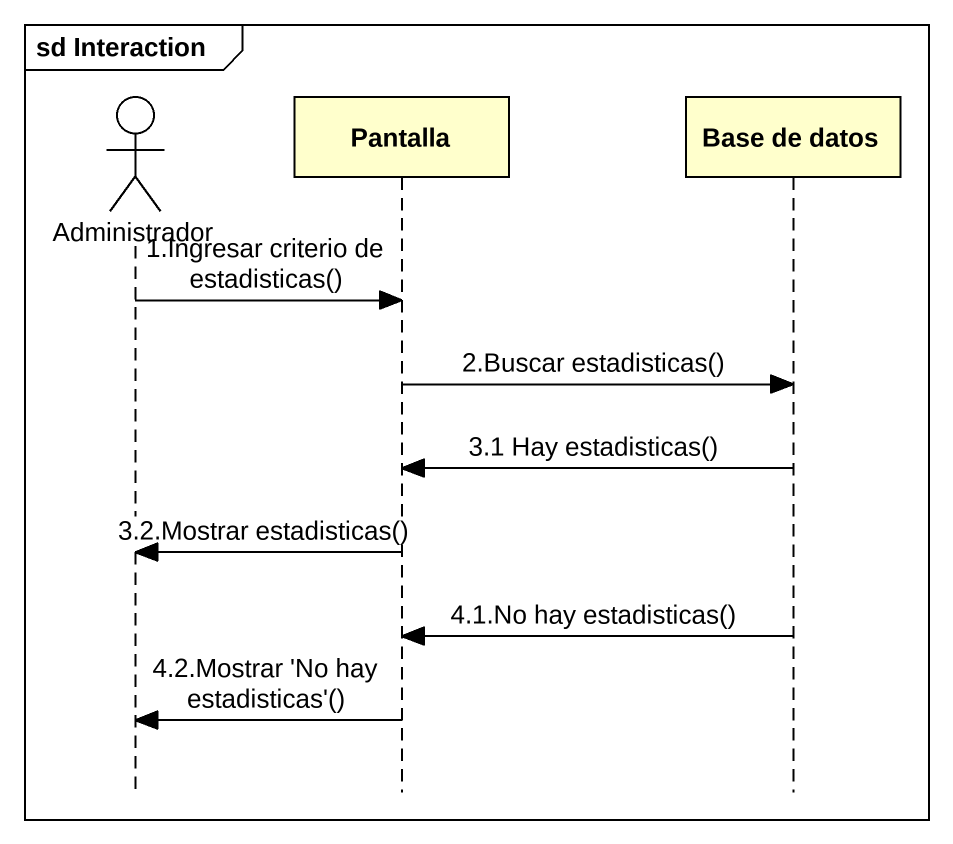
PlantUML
@startuml
mainframe sd Interaction
hide footbox
actor Administrador
participant Pantalla
participant "Base de datos" as Base_de_datos

Administrador -> Pantalla : 1.Ingresar criterio de estadisticas()
Pantalla -> Base_de_datos : 2.Buscar estadisticas()
Base_de_datos -> Pantalla : 3.1 Hay estadisticas()
Pantalla -> Administrador : 3.2.Mostrar estadisticas()
Base_de_datos -> Pantalla : 4.1.No hay estadisticas()
Pantalla -> Administrador : 4.2.Mostrar 'No hay estadisticas'()
@enduml
